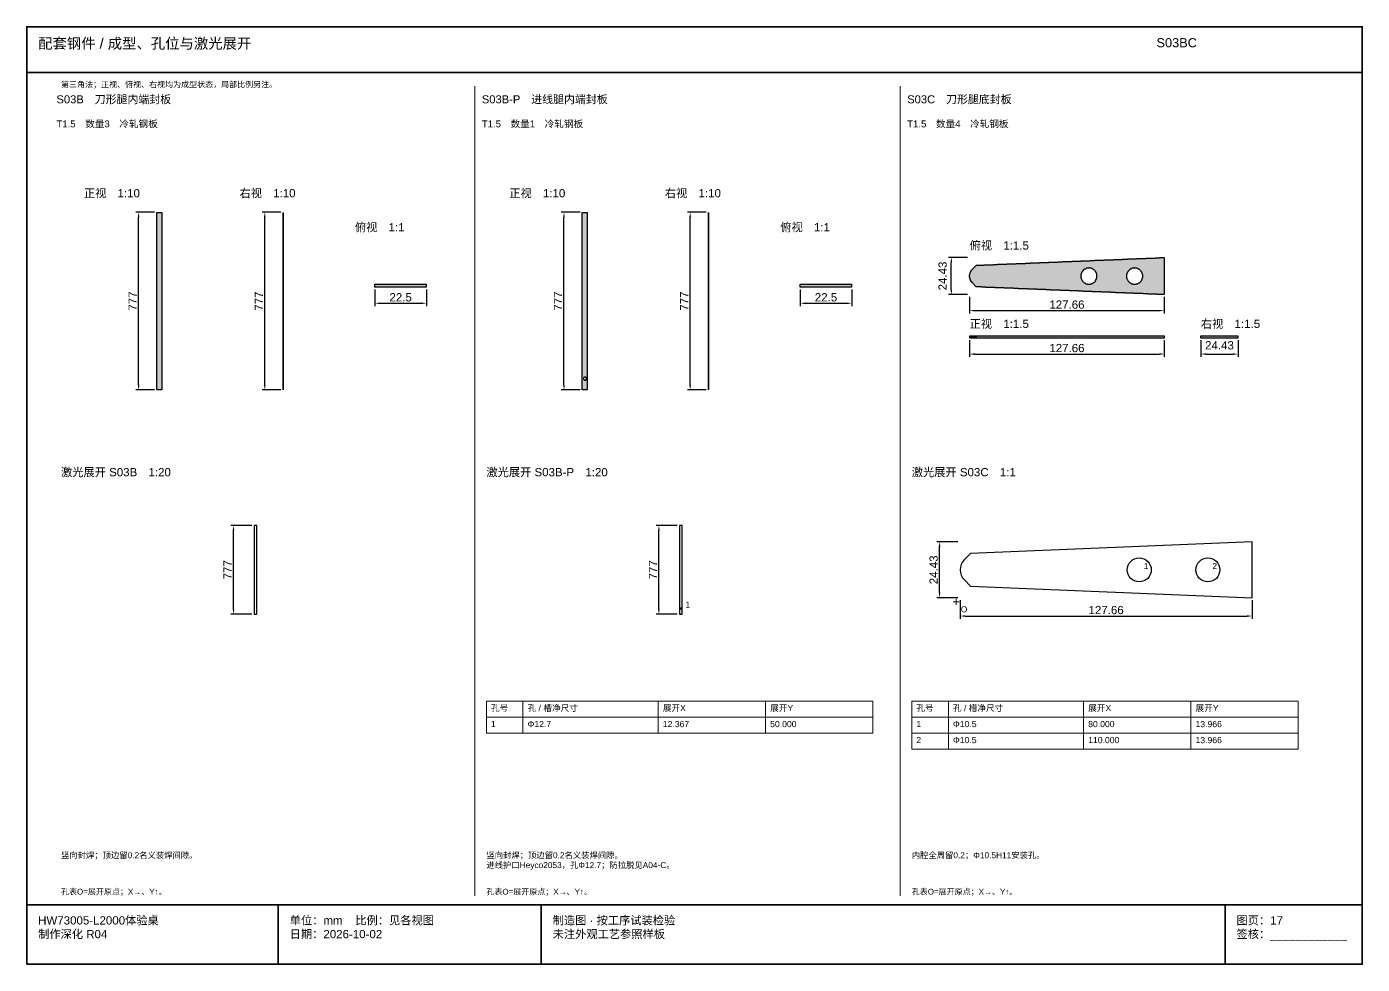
# Model space of a CAD drawing. Header units: millimetres. Extents: x 5 to 252589, y 5 to 415.
# Drawn here: x 192005 to 192589, y 5 to 415 of the extents above; entities that cross this region are included whole.
import ezdxf

# ---------------------------------------------------------------- set-up
doc = ezdxf.new("R2010")
doc.units = ezdxf.units.MM
doc.linetypes.add('CENTER', pattern=[5.08, 3.175, -0.635, 0.635, -0.635])
for name, color, linetype, lineweight in [('CENTER', 8, 'CENTER', 13), ('DIM', 7, 'Continuous', 13), ('FRAME', 7, 'Continuous', 35), ('HATCH', 8, 'Continuous', 9), ('NOTE', 7, 'Continuous', 18), ('OUTLINE', 7, 'Continuous', 25)]:
    doc.layers.add(name, color=color, linetype=linetype, lineweight=lineweight)
doc.styles.add('CN', font='Arial Unicode.ttf')
doc.dimstyles.new('V1', dxfattribs={"dimtxt": 3.6, "dimasz": 2.2, "dimexe": 1.2, "dimexo": 1, "dimgap": 0.8, "dimtad": 1, "dimdsep": 46, "dimtxsty": 'CN', "dimcen": 2.5, "dimclrd": 7, "dimclre": 7, "dimclrt": 7, "dimazin": 3, "dimtfac": 1, "dimtmove": 0, "dimatfit": 3})
doc.dimstyles.new('V10', dxfattribs={"dimtxt": 3.6, "dimasz": 2.2, "dimexe": 1.2, "dimexo": 1, "dimgap": 0.8, "dimtad": 1, "dimlfac": 10, "dimdsep": 46, "dimtxsty": 'CN', "dimcen": 2.5, "dimclrd": 7, "dimclre": 7, "dimclrt": 7, "dimazin": 3, "dimtfac": 1, "dimtmove": 0, "dimatfit": 3})
doc.dimstyles.new('V1_5', dxfattribs={"dimtxt": 3.6, "dimasz": 2.2, "dimexe": 1.2, "dimexo": 1, "dimgap": 0.8, "dimtad": 1, "dimlfac": 1.5, "dimdsep": 46, "dimtxsty": 'CN', "dimcen": 2.5, "dimclrd": 7, "dimclre": 7, "dimclrt": 7, "dimazin": 3, "dimtfac": 1, "dimtmove": 0, "dimatfit": 3})
doc.dimstyles.new('V20', dxfattribs={"dimtxt": 3.6, "dimasz": 2.2, "dimexe": 1.2, "dimexo": 1, "dimgap": 0.8, "dimtad": 1, "dimlfac": 20, "dimdsep": 46, "dimtxsty": 'CN', "dimcen": 2.5, "dimclrd": 7, "dimclre": 7, "dimclrt": 7, "dimazin": 3, "dimtfac": 1, "dimtmove": 0, "dimatfit": 3})

msp = doc.modelspace()

# ---------------------------------------------------------------- hatches: boundary and pattern name
at = {"layer": 'HATCH', "true_color": 0x5b747e}
for points in [[(192061.93482, 256.15), (192061.93482, 333.73333), (192064.10149, 333.73333), (192064.10149, 256.15)], [(192420.30332, 278.85732), (192420.30332, 279.77398), (192502.30332, 279.77398), (192502.30332, 278.85732)]]:
    msp.add_hatch(color=147, dxfattribs=at).paths.add_polyline_path(points)
at = {"layer": 'HATCH', "true_color": 0x58707b}
for points in [[(192117.105, 256.15), (192117.105, 333.73333), (192117.18833, 333.73333), (192117.18833, 256.15)], [(192303.105, 256.15), (192303.105, 333.73333), (192303.18833, 333.73333), (192303.18833, 256.15)], [(192518.41132, 278.85732), (192518.41132, 279.77398), (192534.57798, 279.77398), (192534.57798, 278.85732)]]:
    msp.add_hatch(color=147, dxfattribs=at).paths.add_polyline_path(points)
at = {"layer": 'HATCH', "true_color": 0x5b747e}
h = msp.add_hatch(color=147, dxfattribs=at)
h.paths.add_polyline_path([(192247.93482, 256.15), (192247.93482, 333.73333), (192250.10149, 333.73333), (192250.10149, 256.15)])
h.paths.add_polyline_path([(192249.10149, 260.4), (192249.18482, 260.4), (192249.26815, 260.48333), (192249.43482, 260.48333), (192249.76815, 260.81667), (192249.76815, 261.4), (192249.43482, 261.73333), (192249.26815, 261.73333), (192249.18482, 261.81667), (192249.10149, 261.81667), (192249.01815, 261.73333), (192248.85149, 261.73333), (192248.51815, 261.4), (192248.51815, 261.31667), (192248.43482, 261.23333), (192248.43482, 260.98333), (192248.51815, 260.9), (192248.51815, 260.81667), (192248.85149, 260.48333), (192249.01815, 260.48333)], flags=0)
at = {"layer": 'HATCH', "true_color": 0x627d89}
h = msp.add_hatch(color=145, dxfattribs=at)
h.paths.add_polyline_path([(192502.30332, 297.85732), (192501.38665, 297.85732), (192501.30332, 297.94065), (192499.38665, 297.94065), (192499.30332, 298.02398), (192497.38665, 298.02398), (192497.30332, 298.10732), (192495.30332, 298.10732), (192495.21998, 298.19065), (192493.30332, 298.19065), (192493.21998, 298.27398), (192491.30332, 298.27398), (192491.21998, 298.35732), (192489.21998, 298.35732), (192489.13665, 298.44065), (192487.21998, 298.44065), (192487.13665, 298.52398), (192485.21998, 298.52398), (192485.13665, 298.60732), (192483.13665, 298.60732), (192483.05332, 298.69065), (192481.13665, 298.69065), (192481.05332, 298.77398), (192479.13665, 298.77398), (192479.05332, 298.85732), (192477.05332, 298.85732), (192476.96998, 298.94065), (192475.05332, 298.94065), (192474.96998, 299.02398), (192473.05332, 299.02398), (192472.96998, 299.10732), (192470.96998, 299.10732), (192470.88665, 299.19065), (192468.96998, 299.19065), (192468.88665, 299.27398), (192466.96998, 299.27398), (192466.88665, 299.35732), (192464.96998, 299.35732), (192464.88665, 299.44065), (192462.88665, 299.44065), (192462.80332, 299.52398), (192460.88665, 299.52398), (192460.80332, 299.60732), (192458.88665, 299.60732), (192458.80332, 299.69065), (192456.80332, 299.69065), (192456.71998, 299.77398), (192454.80332, 299.77398), (192454.71998, 299.85732), (192452.80332, 299.85732), (192452.71998, 299.94065), (192450.71998, 299.94065), (192450.63665, 300.02398), (192448.71998, 300.02398), (192448.63665, 300.10732), (192446.71998, 300.10732), (192446.63665, 300.19065), (192444.63665, 300.19065), (192444.55332, 300.27398), (192442.63665, 300.27398), (192442.55332, 300.35732), (192440.63665, 300.35732), (192440.55332, 300.44065), (192438.55332, 300.44065), (192438.46998, 300.52398), (192436.55332, 300.52398), (192436.46998, 300.60732), (192434.55332, 300.60732), (192434.46998, 300.69065), (192432.55332, 300.69065), (192432.46998, 300.77398), (192430.46998, 300.77398), (192430.38665, 300.85732), (192428.46998, 300.85732), (192428.38665, 300.94065), (192426.46998, 300.94065), (192426.38665, 301.02398), (192424.38665, 301.02398), (192424.30332, 301.10732), (192422.38665, 301.10732), (192422.30332, 301.19065), (192420.38665, 301.19065), (192420.30332, 301.27398), (192420.21998, 301.27398), (192418.38665, 303.10732), (192418.38665, 303.19065), (192418.05332, 303.52398), (192418.05332, 303.60732), (192417.88665, 303.77398), (192417.88665, 303.85732), (192417.80332, 303.94065), (192417.80332, 304.02398), (192417.55332, 304.44065), (192417.55332, 304.60732), (192417.46998, 304.69065), (192417.46998, 304.94065), (192417.38665, 305.02398), (192417.38665, 305.35732), (192417.30332, 305.44065), (192417.30332, 306.52398), (192417.38665, 306.60732), (192417.38665, 306.94065), (192417.46998, 307.02398), (192417.46998, 307.27398), (192417.63665, 307.52398), (192417.63665, 307.69065), (192417.71998, 307.77398), (192417.80332, 308.02398), (192418.13665, 308.44065), (192418.13665, 308.52398), (192420.30332, 310.69065), (192421.46998, 310.69065), (192421.55332, 310.77398), (192423.46998, 310.77398), (192423.55332, 310.85732), (192425.46998, 310.85732), (192425.55332, 310.94065), (192427.55332, 310.94065), (192427.63665, 311.02398), (192429.55332, 311.02398), (192429.63665, 311.10732), (192431.55332, 311.10732), (192431.63665, 311.19065), (192433.63665, 311.19065), (192433.71998, 311.27398), (192435.63665, 311.27398), (192435.71998, 311.35732), (192437.63665, 311.35732), (192437.71998, 311.44065), (192439.63665, 311.44065), (192439.71998, 311.52398), (192441.71998, 311.52398), (192441.80332, 311.60732), (192443.71998, 311.60732), (192443.80332, 311.69065), (192445.71998, 311.69065), (192445.80332, 311.77398), (192447.80332, 311.77398), (192447.88665, 311.85732), (192449.80332, 311.85732), (192449.88665, 311.94065), (192451.80332, 311.94065), (192451.88665, 312.02398), (192453.88665, 312.02398), (192453.96998, 312.10732), (192455.88665, 312.10732), (192455.96998, 312.19065), (192457.88665, 312.19065), (192457.96998, 312.27398), (192459.96998, 312.27398), (192460.05332, 312.35732), (192461.96998, 312.35732), (192462.05332, 312.44065), (192463.96998, 312.44065), (192464.05332, 312.52398), (192466.05332, 312.52398), (192466.13665, 312.60732), (192468.05332, 312.60732), (192468.13665, 312.69065), (192470.05332, 312.69065), (192470.13665, 312.77398), (192472.05332, 312.77398), (192472.13665, 312.85732), (192474.13665, 312.85732), (192474.21998, 312.94065), (192476.13665, 312.94065), (192476.21998, 313.02398), (192478.13665, 313.02398), (192478.21998, 313.10732), (192480.21998, 313.10732), (192480.30332, 313.19065), (192482.21998, 313.19065), (192482.30332, 313.27398), (192484.21998, 313.27398), (192484.30332, 313.35732), (192486.30332, 313.35732), (192486.38665, 313.44065), (192488.30332, 313.44065), (192488.38665, 313.52398), (192490.30332, 313.52398), (192490.38665, 313.60732), (192492.38665, 313.60732), (192492.46998, 313.69065), (192494.38665, 313.69065), (192494.46998, 313.77398), (192496.38665, 313.77398), (192496.46998, 313.85732), (192498.46998, 313.85732), (192498.55332, 313.94065), (192500.46998, 313.94065), (192500.55332, 314.02398), (192502.30332, 314.02398)])
h.paths.add_polyline_path([(192488.80332, 302.44065), (192490.13665, 302.44065), (192490.21998, 302.52398), (192490.46998, 302.52398), (192490.55332, 302.60732), (192490.71998, 302.60732), (192490.80332, 302.69065), (192490.88665, 302.69065), (192490.96998, 302.77398), (192491.05332, 302.77398), (192491.13665, 302.85732), (192491.38665, 302.94065), (192491.63665, 303.19065), (192491.71998, 303.19065), (192492.13665, 303.60732), (192492.13665, 303.69065), (192492.38665, 303.94065), (192492.38665, 304.02398), (192492.55332, 304.19065), (192492.55332, 304.27398), (192492.80332, 304.69065), (192492.80332, 304.85732), (192492.88665, 304.94065), (192492.88665, 305.19065), (192492.96998, 305.27398), (192492.96998, 306.60732), (192492.88665, 306.69065), (192492.88665, 306.94065), (192492.80332, 307.02398), (192492.80332, 307.19065), (192492.71998, 307.27398), (192492.71998, 307.35732), (192492.63665, 307.44065), (192492.63665, 307.52398), (192492.55332, 307.60732), (192492.46998, 307.85732), (192492.21998, 308.10732), (192492.21998, 308.19065), (192491.71998, 308.69065), (192491.63665, 308.69065), (192491.38665, 308.94065), (192491.30332, 308.94065), (192491.21998, 309.02398), (192491.13665, 309.02398), (192490.71998, 309.27398), (192490.55332, 309.27398), (192490.46998, 309.35732), (192490.30332, 309.35732), (192490.21998, 309.44065), (192489.63665, 309.44065), (192489.55332, 309.52398), (192489.38665, 309.52398), (192489.30332, 309.44065), (192488.71998, 309.44065), (192488.63665, 309.35732), (192488.38665, 309.35732), (192488.13665, 309.19065), (192487.96998, 309.19065), (192487.88665, 309.10732), (192487.80332, 309.10732), (192487.63665, 308.94065), (192487.55332, 308.94065), (192487.38665, 308.77398), (192487.30332, 308.77398), (192486.63665, 308.10732), (192486.63665, 308.02398), (192486.46998, 307.85732), (192486.46998, 307.77398), (192486.30332, 307.60732), (192486.30332, 307.52398), (192486.21998, 307.44065), (192486.21998, 307.27398), (192486.05332, 307.02398), (192486.05332, 306.77398), (192485.96998, 306.69065), (192485.96998, 306.19065), (192485.88665, 306.10732), (192485.88665, 305.77398), (192485.96998, 305.69065), (192485.96998, 305.19065), (192486.05332, 305.10732), (192486.05332, 304.85732), (192486.21998, 304.60732), (192486.21998, 304.44065), (192486.38665, 304.27398), (192486.46998, 304.02398), (192486.63665, 303.85732), (192486.63665, 303.77398), (192487.21998, 303.19065), (192487.30332, 303.19065), (192487.55332, 302.94065), (192487.63665, 302.94065), (192487.71998, 302.85732), (192487.80332, 302.85732), (192488.21998, 302.60732), (192488.38665, 302.60732), (192488.46998, 302.52398), (192488.71998, 302.52398)], flags=0)
h.paths.add_polyline_path([(192468.80332, 302.44065), (192470.13665, 302.44065), (192470.21998, 302.52398), (192470.46998, 302.52398), (192470.55332, 302.60732), (192470.71998, 302.60732), (192470.80332, 302.69065), (192470.88665, 302.69065), (192470.96998, 302.77398), (192471.05332, 302.77398), (192471.13665, 302.85732), (192471.38665, 302.94065), (192471.63665, 303.19065), (192471.71998, 303.19065), (192472.13665, 303.60732), (192472.13665, 303.69065), (192472.38665, 303.94065), (192472.38665, 304.02398), (192472.55332, 304.19065), (192472.55332, 304.27398), (192472.80332, 304.69065), (192472.80332, 304.85732), (192472.88665, 304.94065), (192472.88665, 305.19065), (192472.96998, 305.27398), (192472.96998, 306.60732), (192472.88665, 306.69065), (192472.88665, 306.94065), (192472.80332, 307.02398), (192472.80332, 307.19065), (192472.71998, 307.27398), (192472.71998, 307.35732), (192472.63665, 307.44065), (192472.63665, 307.52398), (192472.55332, 307.60732), (192472.46998, 307.85732), (192472.21998, 308.10732), (192472.21998, 308.19065), (192471.71998, 308.69065), (192471.63665, 308.69065), (192471.38665, 308.94065), (192471.30332, 308.94065), (192471.21998, 309.02398), (192471.13665, 309.02398), (192470.71998, 309.27398), (192470.55332, 309.27398), (192470.46998, 309.35732), (192470.30332, 309.35732), (192470.21998, 309.44065), (192469.63665, 309.44065), (192469.55332, 309.52398), (192469.38665, 309.52398), (192469.30332, 309.44065), (192468.71998, 309.44065), (192468.63665, 309.35732), (192468.38665, 309.35732), (192468.13665, 309.19065), (192467.96998, 309.19065), (192467.88665, 309.10732), (192467.80332, 309.10732), (192467.63665, 308.94065), (192467.55332, 308.94065), (192467.38665, 308.77398), (192467.30332, 308.77398), (192466.63665, 308.10732), (192466.63665, 308.02398), (192466.46998, 307.85732), (192466.46998, 307.77398), (192466.30332, 307.60732), (192466.30332, 307.52398), (192466.21998, 307.44065), (192466.21998, 307.27398), (192466.05332, 307.02398), (192466.05332, 306.77398), (192465.96998, 306.69065), (192465.96998, 306.19065), (192465.88665, 306.10732), (192465.88665, 305.77398), (192465.96998, 305.69065), (192465.96998, 305.19065), (192466.05332, 305.10732), (192466.05332, 304.85732), (192466.21998, 304.60732), (192466.21998, 304.44065), (192466.38665, 304.27398), (192466.46998, 304.02398), (192466.63665, 303.85732), (192466.63665, 303.77398), (192467.21998, 303.19065), (192467.30332, 303.19065), (192467.55332, 302.94065), (192467.63665, 302.94065), (192467.71998, 302.85732), (192467.80332, 302.85732), (192468.21998, 302.60732), (192468.38665, 302.60732), (192468.46998, 302.52398), (192468.71998, 302.52398)], flags=0)
for points in [[(192157.25819, 301.055), (192157.25819, 302.47167), (192179.67486, 302.47167), (192179.67486, 301.055)], [(192343.25819, 301.055), (192343.25819, 302.47166), (192365.67486, 302.47166), (192365.67486, 301.055)]]:
    msp.add_hatch(color=145, dxfattribs=at).paths.add_polyline_path(points)
at = {"layer": 'HATCH', "true_color": 0x566d77}
msp.add_hatch(color=147, dxfattribs=at).paths.add_polyline_path([(192417.38665, 278.85732), (192417.38665, 279.77398), (192417.71998, 279.77398), (192417.71998, 278.85732)])
at = {"layer": 'HATCH', "true_color": 0x536a74}
msp.add_hatch(color=147, dxfattribs=at).paths.add_polyline_path([(192417.80332, 278.85732), (192417.80332, 279.77398), (192420.21998, 279.77398), (192420.21998, 278.85732)])

# ---------------------------------------------------------------- linework, layer by layer
at = {"layer": 'CENTER'}
for p, q in [((192411.46852, 162.21461), (192411.46852, 164.81461)), ((192410.16852, 163.51461), (192412.76852, 163.51461))]:
    msp.add_line(p, q, dxfattribs=at)
at = {"layer": 'DIM'}
for p, q in [((192201, 35), (192201, 389)), ((192387, 35), (192387, 389)), ((192222, 120), (192222, 106)), ((192281.15, 120), (192281.15, 106)), ((192328.075, 120), (192328.075, 106)), ((192408, 120), (192408, 99)), ((192467.15, 120), (192467.15, 99)), ((192514.075, 120), (192514.075, 99)), ((192206, 113), (192375, 113)), ((192392, 113), (192561, 113)), ((192392, 106), (192561, 106))]:
    msp.add_line(p, q, dxfattribs=at)
for points in [[(192206, 106), (192375, 106), (192375, 120), (192206, 120)], [(192392, 99), (192561, 99), (192561, 120), (192392, 120)]]:
    msp.add_lwpolyline(points, close=True, dxfattribs=at)
at = {"layer": 'FRAME'}
for p, q in [((192005, 395), (192589, 395)), ((192005, 31), (192589, 31)), ((192115, 5), (192115, 31)), ((192230, 5), (192230, 31)), ((192529, 5), (192529, 31))]:
    msp.add_line(p, q, dxfattribs=at)
msp.add_lwpolyline([(192005, 5), (192589, 5), (192589, 415), (192005, 415)], close=True, dxfattribs=at)
at = {"layer": 'OUTLINE'}
for p, q in [((192105.56259, 196.925), (192104.43741, 196.925)), ((192104.43741, 196.925), (192104.43741, 158.075)), ((192105.56259, 158.075), (192105.56259, 196.925)), ((192291.56259, 196.925), (192290.43741, 196.925)), ((192290.43741, 196.925), (192290.43741, 158.075)), ((192291.56259, 158.075), (192291.56259, 196.925)), ((192540.83052, 189.71403), (192417.69338, 184.64902)), ((192540.83052, 187.81822), (192540.83052, 189.71403)), ((192540.83052, 165.28597), (192540.83052, 187.81822)), ((192417.69338, 184.64902), (192415.01375, 181.96938)), ((192415.01375, 173.05984), (192417.72386, 170.34973)), ((192417.72386, 170.34973), (192540.83052, 165.28597)), ((192104.43741, 158.075), (192105.56259, 158.075)), ((192290.43741, 158.075), (192291.56259, 158.075))]:
    msp.add_line(p, q, dxfattribs=at)
at = {"layer": 'OUTLINE', "color": 139, "true_color": 0x42544a}
for points in [[(192061.93482, 256.15), (192061.93482, 333.73333), (192064.10149, 333.73333), (192064.10149, 256.15)], [(192117.105, 256.15), (192117.105, 333.73333), (192117.18833, 333.73333), (192117.18833, 256.15)], [(192247.93482, 256.15), (192247.93482, 333.73333), (192250.10149, 333.73333), (192250.10149, 256.15)], [(192303.105, 256.15), (192303.105, 333.73333), (192303.18833, 333.73333), (192303.18833, 256.15)], [(192502.30332, 297.85732), (192501.38665, 297.85732), (192501.30332, 297.94065), (192499.38665, 297.94065), (192499.30332, 298.02398), (192497.38665, 298.02398), (192497.30332, 298.10732), (192495.30332, 298.10732), (192495.21998, 298.19065), (192493.30332, 298.19065), (192493.21998, 298.27398), (192491.30332, 298.27398), (192491.21998, 298.35732), (192489.21998, 298.35732), (192489.13665, 298.44065), (192487.21998, 298.44065), (192487.13665, 298.52398), (192485.21998, 298.52398), (192485.13665, 298.60732), (192483.13665, 298.60732), (192483.05332, 298.69065), (192481.13665, 298.69065), (192481.05332, 298.77398), (192479.13665, 298.77398), (192479.05332, 298.85732), (192477.05332, 298.85732), (192476.96998, 298.94065), (192475.05332, 298.94065), (192474.96998, 299.02398), (192473.05332, 299.02398), (192472.96998, 299.10732), (192470.96998, 299.10732), (192470.88665, 299.19065), (192468.96998, 299.19065), (192468.88665, 299.27398), (192466.96998, 299.27398), (192466.88665, 299.35732), (192464.96998, 299.35732), (192464.88665, 299.44065), (192462.88665, 299.44065), (192462.80332, 299.52398), (192460.88665, 299.52398), (192460.80332, 299.60732), (192458.88665, 299.60732), (192458.80332, 299.69065), (192456.80332, 299.69065), (192456.71998, 299.77398), (192454.80332, 299.77398), (192454.71998, 299.85732), (192452.80332, 299.85732), (192452.71998, 299.94065), (192450.71998, 299.94065), (192450.63665, 300.02398), (192448.71998, 300.02398), (192448.63665, 300.10732), (192446.71998, 300.10732), (192446.63665, 300.19065), (192444.63665, 300.19065), (192444.55332, 300.27398), (192442.63665, 300.27398), (192442.55332, 300.35732), (192440.63665, 300.35732), (192440.55332, 300.44065), (192438.55332, 300.44065), (192438.46998, 300.52398), (192436.55332, 300.52398), (192436.46998, 300.60732), (192434.55332, 300.60732), (192434.46998, 300.69065), (192432.55332, 300.69065), (192432.46998, 300.77398), (192430.46998, 300.77398), (192430.38665, 300.85732), (192428.46998, 300.85732), (192428.38665, 300.94065), (192426.46998, 300.94065), (192426.38665, 301.02398), (192424.38665, 301.02398), (192424.30332, 301.10732), (192422.38665, 301.10732), (192422.30332, 301.19065), (192420.38665, 301.19065), (192420.30332, 301.27398), (192420.21998, 301.27398), (192418.38665, 303.10732), (192418.38665, 303.19065), (192418.05332, 303.52398), (192418.05332, 303.60732), (192417.88665, 303.77398), (192417.88665, 303.85732), (192417.80332, 303.94065), (192417.80332, 304.02398), (192417.55332, 304.44065), (192417.55332, 304.60732), (192417.46998, 304.69065), (192417.46998, 304.94065), (192417.38665, 305.02398), (192417.38665, 305.35732), (192417.30332, 305.44065), (192417.30332, 306.52398), (192417.38665, 306.60732), (192417.38665, 306.94065), (192417.46998, 307.02398), (192417.46998, 307.27398), (192417.63665, 307.52398), (192417.63665, 307.69065), (192417.71998, 307.77398), (192417.80332, 308.02398), (192418.13665, 308.44065), (192418.13665, 308.52398), (192420.30332, 310.69065), (192421.46998, 310.69065), (192421.55332, 310.77398), (192423.46998, 310.77398), (192423.55332, 310.85732), (192425.46998, 310.85732), (192425.55332, 310.94065), (192427.55332, 310.94065), (192427.63665, 311.02398), (192429.55332, 311.02398), (192429.63665, 311.10732), (192431.55332, 311.10732), (192431.63665, 311.19065), (192433.63665, 311.19065), (192433.71998, 311.27398), (192435.63665, 311.27398), (192435.71998, 311.35732), (192437.63665, 311.35732), (192437.71998, 311.44065), (192439.63665, 311.44065), (192439.71998, 311.52398), (192441.71998, 311.52398), (192441.80332, 311.60732), (192443.71998, 311.60732), (192443.80332, 311.69065), (192445.71998, 311.69065), (192445.80332, 311.77398), (192447.80332, 311.77398), (192447.88665, 311.85732), (192449.80332, 311.85732), (192449.88665, 311.94065), (192451.80332, 311.94065), (192451.88665, 312.02398), (192453.88665, 312.02398), (192453.96998, 312.10732), (192455.88665, 312.10732), (192455.96998, 312.19065), (192457.88665, 312.19065), (192457.96998, 312.27398), (192459.96998, 312.27398), (192460.05332, 312.35732), (192461.96998, 312.35732), (192462.05332, 312.44065), (192463.96998, 312.44065), (192464.05332, 312.52398), (192466.05332, 312.52398), (192466.13665, 312.60732), (192468.05332, 312.60732), (192468.13665, 312.69065), (192470.05332, 312.69065), (192470.13665, 312.77398), (192472.05332, 312.77398), (192472.13665, 312.85732), (192474.13665, 312.85732), (192474.21998, 312.94065), (192476.13665, 312.94065), (192476.21998, 313.02398), (192478.13665, 313.02398), (192478.21998, 313.10732), (192480.21998, 313.10732), (192480.30332, 313.19065), (192482.21998, 313.19065), (192482.30332, 313.27398), (192484.21998, 313.27398), (192484.30332, 313.35732), (192486.30332, 313.35732), (192486.38665, 313.44065), (192488.30332, 313.44065), (192488.38665, 313.52398), (192490.30332, 313.52398), (192490.38665, 313.60732), (192492.38665, 313.60732), (192492.46998, 313.69065), (192494.38665, 313.69065), (192494.46998, 313.77398), (192496.38665, 313.77398), (192496.46998, 313.85732), (192498.46998, 313.85732), (192498.55332, 313.94065), (192500.46998, 313.94065), (192500.55332, 314.02398), (192502.30332, 314.02398)], [(192468.80332, 302.44065), (192470.13665, 302.44065), (192470.21998, 302.52398), (192470.46998, 302.52398), (192470.55332, 302.60732), (192470.71998, 302.60732), (192470.80332, 302.69065), (192470.88665, 302.69065), (192470.96998, 302.77398), (192471.05332, 302.77398), (192471.13665, 302.85732), (192471.38665, 302.94065), (192471.63665, 303.19065), (192471.71998, 303.19065), (192472.13665, 303.60732), (192472.13665, 303.69065), (192472.38665, 303.94065), (192472.38665, 304.02398), (192472.55332, 304.19065), (192472.55332, 304.27398), (192472.80332, 304.69065), (192472.80332, 304.85732), (192472.88665, 304.94065), (192472.88665, 305.19065), (192472.96998, 305.27398), (192472.96998, 306.60732), (192472.88665, 306.69065), (192472.88665, 306.94065), (192472.80332, 307.02398), (192472.80332, 307.19065), (192472.71998, 307.27398), (192472.71998, 307.35732), (192472.63665, 307.44065), (192472.63665, 307.52398), (192472.55332, 307.60732), (192472.46998, 307.85732), (192472.21998, 308.10732), (192472.21998, 308.19065), (192471.71998, 308.69065), (192471.63665, 308.69065), (192471.38665, 308.94065), (192471.30332, 308.94065), (192471.21998, 309.02398), (192471.13665, 309.02398), (192470.71998, 309.27398), (192470.55332, 309.27398), (192470.46998, 309.35732), (192470.30332, 309.35732), (192470.21998, 309.44065), (192469.63665, 309.44065), (192469.55332, 309.52398), (192469.38665, 309.52398), (192469.30332, 309.44065), (192468.71998, 309.44065), (192468.63665, 309.35732), (192468.38665, 309.35732), (192468.13665, 309.19065), (192467.96998, 309.19065), (192467.88665, 309.10732), (192467.80332, 309.10732), (192467.63665, 308.94065), (192467.55332, 308.94065), (192467.38665, 308.77398), (192467.30332, 308.77398), (192466.63665, 308.10732), (192466.63665, 308.02398), (192466.46998, 307.85732), (192466.46998, 307.77398), (192466.30332, 307.60732), (192466.30332, 307.52398), (192466.21998, 307.44065), (192466.21998, 307.27398), (192466.05332, 307.02398), (192466.05332, 306.77398), (192465.96998, 306.69065), (192465.96998, 306.19065), (192465.88665, 306.10732), (192465.88665, 305.77398), (192465.96998, 305.69065), (192465.96998, 305.19065), (192466.05332, 305.10732), (192466.05332, 304.85732), (192466.21998, 304.60732), (192466.21998, 304.44065), (192466.38665, 304.27398), (192466.46998, 304.02398), (192466.63665, 303.85732), (192466.63665, 303.77398), (192467.21998, 303.19065), (192467.30332, 303.19065), (192467.55332, 302.94065), (192467.63665, 302.94065), (192467.71998, 302.85732), (192467.80332, 302.85732), (192468.21998, 302.60732), (192468.38665, 302.60732), (192468.46998, 302.52398), (192468.71998, 302.52398)], [(192488.80332, 302.44065), (192490.13665, 302.44065), (192490.21998, 302.52398), (192490.46998, 302.52398), (192490.55332, 302.60732), (192490.71998, 302.60732), (192490.80332, 302.69065), (192490.88665, 302.69065), (192490.96998, 302.77398), (192491.05332, 302.77398), (192491.13665, 302.85732), (192491.38665, 302.94065), (192491.63665, 303.19065), (192491.71998, 303.19065), (192492.13665, 303.60732), (192492.13665, 303.69065), (192492.38665, 303.94065), (192492.38665, 304.02398), (192492.55332, 304.19065), (192492.55332, 304.27398), (192492.80332, 304.69065), (192492.80332, 304.85732), (192492.88665, 304.94065), (192492.88665, 305.19065), (192492.96998, 305.27398), (192492.96998, 306.60732), (192492.88665, 306.69065), (192492.88665, 306.94065), (192492.80332, 307.02398), (192492.80332, 307.19065), (192492.71998, 307.27398), (192492.71998, 307.35732), (192492.63665, 307.44065), (192492.63665, 307.52398), (192492.55332, 307.60732), (192492.46998, 307.85732), (192492.21998, 308.10732), (192492.21998, 308.19065), (192491.71998, 308.69065), (192491.63665, 308.69065), (192491.38665, 308.94065), (192491.30332, 308.94065), (192491.21998, 309.02398), (192491.13665, 309.02398), (192490.71998, 309.27398), (192490.55332, 309.27398), (192490.46998, 309.35732), (192490.30332, 309.35732), (192490.21998, 309.44065), (192489.63665, 309.44065), (192489.55332, 309.52398), (192489.38665, 309.52398), (192489.30332, 309.44065), (192488.71998, 309.44065), (192488.63665, 309.35732), (192488.38665, 309.35732), (192488.13665, 309.19065), (192487.96998, 309.19065), (192487.88665, 309.10732), (192487.80332, 309.10732), (192487.63665, 308.94065), (192487.55332, 308.94065), (192487.38665, 308.77398), (192487.30332, 308.77398), (192486.63665, 308.10732), (192486.63665, 308.02398), (192486.46998, 307.85732), (192486.46998, 307.77398), (192486.30332, 307.60732), (192486.30332, 307.52398), (192486.21998, 307.44065), (192486.21998, 307.27398), (192486.05332, 307.02398), (192486.05332, 306.77398), (192485.96998, 306.69065), (192485.96998, 306.19065), (192485.88665, 306.10732), (192485.88665, 305.77398), (192485.96998, 305.69065), (192485.96998, 305.19065), (192486.05332, 305.10732), (192486.05332, 304.85732), (192486.21998, 304.60732), (192486.21998, 304.44065), (192486.38665, 304.27398), (192486.46998, 304.02398), (192486.63665, 303.85732), (192486.63665, 303.77398), (192487.21998, 303.19065), (192487.30332, 303.19065), (192487.55332, 302.94065), (192487.63665, 302.94065), (192487.71998, 302.85732), (192487.80332, 302.85732), (192488.21998, 302.60732), (192488.38665, 302.60732), (192488.46998, 302.52398), (192488.71998, 302.52398)], [(192157.25819, 301.055), (192157.25819, 302.47167), (192179.67486, 302.47167), (192179.67486, 301.055)], [(192343.25819, 301.055), (192343.25819, 302.47166), (192365.67486, 302.47166), (192365.67486, 301.055)], [(192417.38665, 278.85732), (192417.38665, 279.77398), (192417.71998, 279.77398), (192417.71998, 278.85732)], [(192417.80332, 278.85732), (192417.80332, 279.77398), (192420.21998, 279.77398), (192420.21998, 278.85732)], [(192420.30332, 278.85732), (192420.30332, 279.77398), (192502.30332, 279.77398), (192502.30332, 278.85732)], [(192518.41132, 278.85732), (192518.41132, 279.77398), (192534.57798, 279.77398), (192534.57798, 278.85732)], [(192249.10149, 260.4), (192249.18482, 260.4), (192249.26815, 260.48333), (192249.43482, 260.48333), (192249.76815, 260.81667), (192249.76815, 261.4), (192249.43482, 261.73333), (192249.26815, 261.73333), (192249.18482, 261.81667), (192249.10149, 261.81667), (192249.01815, 261.73333), (192248.85149, 261.73333), (192248.51815, 261.4), (192248.51815, 261.31667), (192248.43482, 261.23333), (192248.43482, 260.98333), (192248.51815, 260.9), (192248.51815, 260.81667), (192248.85149, 260.48333), (192249.01815, 260.48333)]]:
    msp.add_lwpolyline(points, close=True, dxfattribs=at)
at = {"layer": 'OUTLINE'}
for centre, radius in [((192491.46852, 177.48111), 5.25), ((192521.46852, 177.48111), 5.25), ((192291.05573, 160.575), 0.3175)]:
    msp.add_circle(centre, radius, dxfattribs=at)
msp.add_arc((192419.46852, 177.51461), 6.3, 135.00000108, -135, dxfattribs=at)

# ---------------------------------------------------------------- texts
at = {"layer": 'NOTE', "attachment_point": 1, "style": 'CN'}
for s, insert, char_height, width in [('配套钢件 / 成型、孔位与激光展开', (192010, 410), 4.6, 484), ('S03BC', (192499, 410), 4, 90), ('第三角法；正视、俯视、右视均为成型状态，局部比例另注。', (192020, 391), 2.5, 360), ('S03B\u3000刀形腿内端封板', (192018, 385), 3.5, 177), ('S03B-P\u3000进线腿内端封板', (192204, 385), 3.5, 177), ('S03C\u3000刀形腿底封板', (192390, 385), 3.5, 177), ('T1.5\u3000数量3\u3000冷轧钢板', (192018, 374), 3, 177), ('T1.5\u3000数量1\u3000冷轧钢板', (192204, 374), 3, 177), ('T1.5\u3000数量4\u3000冷轧钢板', (192390, 374), 3, 177), ('正视\u30001:10', (192030, 344), 3.6, 180), ('右视\u30001:10', (192098.04, 344), 3.6, 180), ('正视\u30001:10', (192216, 344), 3.6, 180), ('右视\u30001:10', (192284.04, 344), 3.6, 180), ('俯视\u30001:1', (192148.5, 329.1), 3.6, 180), ('俯视\u30001:1', (192334.5, 329.1), 3.6, 180), ('俯视\u30001:1.5', (192417.30332, 321.14268), 3.6, 180), ('正视\u30001:1.5', (192417.30332, 286.85732), 3.6, 180), ('右视\u30001:1.5', (192518.41132, 286.85732), 3.6, 180), ('激光展开 S03B\u30001:20', (192020, 222), 3.6, 180), ('激光展开 S03B-P\u30001:20', (192206, 222), 3.6, 180), ('激光展开 S03C\u30001:1', (192392, 222), 3.6, 180), ('1', (192493.46852, 180.48111), 2.6, 18), ('2', (192523.46852, 180.48111), 2.6, 18), ('1', (192293.05573, 163.575), 2.6, 18), ('O', (192413.46852, 161.51461), 2.6, 10), ('孔号', (192208, 118.4), 2.7, 12), ('孔 / 槽净尺寸', (192224, 118.4), 2.7, 55.15), ('展开X', (192283.15, 118.4), 2.7, 42.925), ('展开Y', (192330.075, 118.4), 2.7, 42.925), ('孔号', (192394, 118.4), 2.7, 12), ('孔 / 槽净尺寸', (192410, 118.4), 2.7, 55.15), ('展开X', (192469.15, 118.4), 2.7, 42.925), ('展开Y', (192516.075, 118.4), 2.7, 42.925), ('1', (192208, 111.4), 2.7, 12), ('Φ12.7', (192224, 111.4), 2.7, 55.15), ('12.367', (192283.15, 111.4), 2.7, 42.925), ('50.000', (192330.075, 111.4), 2.7, 42.925), ('1', (192394, 111.4), 2.7, 12), ('Φ10.5', (192410, 111.4), 2.7, 55.15), ('80.000', (192469.15, 111.4), 2.7, 42.925), ('13.966', (192516.075, 111.4), 2.7, 42.925), ('2', (192394, 104.4), 2.7, 12), ('Φ10.5', (192410, 104.4), 2.7, 55.15), ('110.000', (192469.15, 104.4), 2.7, 42.925), ('13.966', (192516.075, 104.4), 2.7, 42.925), ('竖向封焊；顶边留0.2名义装焊间隙。', (192020, 54), 2.6, 174), ('竖向封焊；顶边留0.2名义装焊间隙。\\P进线护口Heyco2053，孔Φ12.7；防拉脱见A04-C。', (192206, 54), 2.6, 174), ('内腔全周留0.2；Φ10.5H11安装孔。', (192392, 54), 2.6, 174), ('孔表O=展开原点；X→、Y↑。', (192020, 38), 2.5, 174), ('孔表O=展开原点；X→、Y↑。', (192206, 38), 2.5, 174), ('孔表O=展开原点；X→、Y↑。', (192392, 38), 2.5, 174), ('HW73005-L2000体验桌\\P制作深化 R04', (192010, 26), 3.6, 100), ('单位：mm    比例：见各视图\\P日期：2026-10-02', (192120, 26), 3.6, 105), ('制造图 · 按工序试装检验\\P未注外观工艺参照样板', (192235, 26), 3.6, 289), ('图页：17\\P签核：____________', (192534, 26), 3.6, 55)]:
    msp.add_mtext(s, dxfattribs=dict(at, insert=insert, char_height=char_height, width=width))

# ---------------------------------------------------------------- dimensions: what is measured, and where the dimension line sits
at = {"layer": 'DIM'}
for base, p1, p2, dimstyle in [((192053.93482, 256.15), (192061.93482, 256.15), (192061.93482, 333.85), 'V10'), ((192109.105, 256.15), (192117.105, 256.15), (192117.105, 333.85), 'V10'), ((192239.93482, 256.15), (192247.93482, 256.15), (192247.93482, 333.85), 'V10'), ((192295.105, 256.15), (192303.105, 256.15), (192303.105, 333.85), 'V10'), ((192409.30332, 297.85732), (192417.30332, 297.85732), (192417.30332, 314.14268), 'V1_5'), ((192095.43741, 158.075), (192104.43741, 158.075), (192104.43741, 196.925), 'V20'), ((192281.43741, 158.075), (192290.43741, 158.075), (192290.43741, 196.925), 'V20'), ((192404.16948, 165.28597), (192413.16948, 165.28597), (192413.16948, 189.71403), 'V1')]:
    msp.add_linear_dim(base=base, p1=p1, p2=p2, angle=90, dimstyle=dimstyle, dxfattribs=at).render()
for base, p1, p2, dimstyle in [((192157.25819, 294.055), (192157.25819, 301.055), (192179.76181, 301.055), 'V1'), ((192343.25819, 294.055), (192343.25819, 301.055), (192365.76181, 301.055), 'V1'), ((192417.30332, 290.85732), (192417.30332, 297.85732), (192502.41132, 297.85732), 'V1_5'), ((192417.30332, 271.85732), (192417.30332, 278.85732), (192502.41132, 278.85732), 'V1_5'), ((192518.41132, 271.85732), (192518.41132, 278.85732), (192534.69668, 278.85732), 'V1_5'), ((192413.16948, 157.28597), (192413.16948, 165.28597), (192540.83052, 165.28597), 'V1')]:
    msp.add_linear_dim(base=base, p1=p1, p2=p2, dimstyle=dimstyle, dxfattribs=at).render()

doc.saveas('drawing.dxf')
